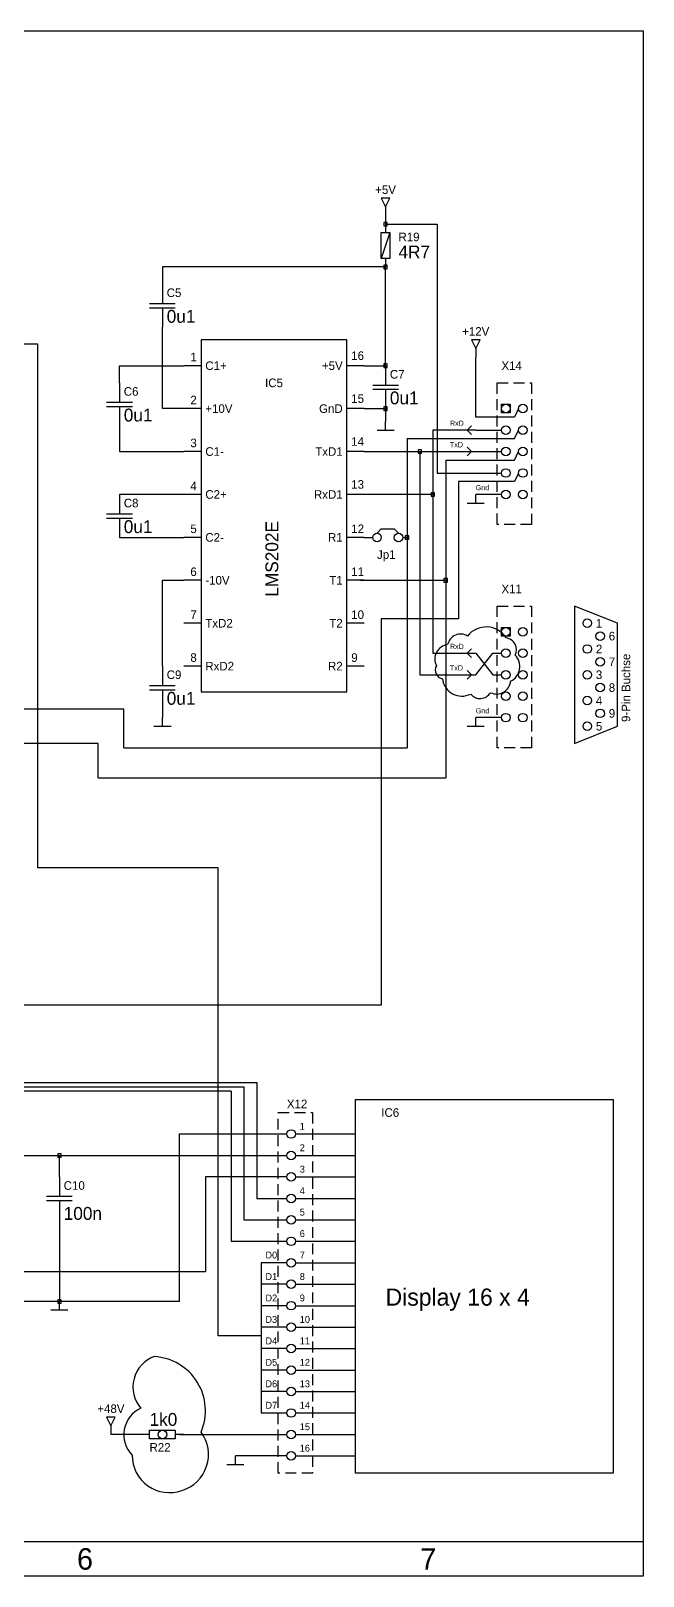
# Model space of a CAD drawing. Extents: x 100 to 385, y 110 to 290.
# Drawn here: x 313.7 to 385, y 110 to 290 of the extents above; entities that cross this region are included whole.
import ezdxf
from ezdxf.enums import TextEntityAlignment as Align

# ---------------------------------------------------------------- set-up
doc = ezdxf.new("R2010")
doc.units = 0
doc.header["$LTSCALE"] = 0.2
for name, pattern in [('SOLID', [0]), ('STRICHLINIE2', [9.525, 6.35, -3.175]), ('VERDECKT', [9.525, 6.35, -3.175])]:
    doc.linetypes.add(name, pattern=pattern)
doc.layers.get('0').update_dxf_attribs({"linetype": 'CONTINUOUS'})
for name, color, linetype in [('_LAYER_1', 7, 'SOLID'), ('RAHMEN', 5, 'CONTINUOUS'), ('Schaltplan', 7, 'CONTINUOUS'), ('ZEICHNUNG', 7, 'CONTINUOUS')]:
    doc.layers.add(name, color=color, linetype=linetype)

# ---------------------------------------------------------------- blocks, each defined once
blk = doc.blocks.new('RAHMEN4Q')
at = {"layer": 'RAHMEN'}
for p, q in [((0, 180), (285, 180)), ((285, 180), (285, 0)), ((285, 4), (4, 4)), ((285, 0), (0, 0))]:
    blk.add_line(p, q, dxfattribs=at)
for s, p in [('6', (219.05, 0.75)), ('7', (259.05, 0.75))]:
    blk.add_text(s, height=2.5, dxfattribs=at).set_placement(p)
blk = doc.blocks.new('MAX202E')
at = {"lineweight": 30}
for p, q in [((2, 3), (2, -38)), ((19, 3), (2, 3)), ((19, -38), (19, 3)), ((2, -38), (19, -38))]:
    blk.add_line(p, q, dxfattribs=at)
for p, q in [((2, 0), (0, 0)), ((21, 0), (19, 0)), ((2, -5), (0, -5)), ((21, -5), (19, -5)), ((2, -10), (0, -10)), ((21, -10), (19, -10)), ((2, -15), (0, -15)), ((21, -15), (19, -15)), ((2, -20), (0, -20)), ((21, -20), (19, -20)), ((2, -25), (0, -25)), ((21, -25), (19, -25)), ((2, -30), (0, -30)), ((21, -30), (19, -30)), ((2, -35), (0, -35)), ((21, -35), (19, -35))]:
    blk.add_line(p, q)
for s, p in [('1', (1.5, 0.5)), ('2', (1.5, -4.5)), ('3', (1.5, -9.5)), ('4', (1.5, -14.5)), ('5', (1.5, -19.5)), ('6', (1.5, -24.5)), ('7', (1.5, -29.5)), ('8', (1.5, -34.5))]:
    blk.add_text(s, height=1).set_placement(p, align=Align.RIGHT)
for s, p in [('C1+', (2.5, 0)), ('+10V', (2.5, -5)), ('C1-', (2.5, -10)), ('C2+', (2.5, -15)), ('C2-', (2.5, -20)), ('-10V', (2.5, -25)), ('TxD2', (2.5, -30)), ('RxD2', (2.5, -35))]:
    blk.add_text(s, height=1).set_placement(p, align=Align.MIDDLE_LEFT)
for s, p in [('+5V', (18.5, 0)), ('GnD', (18.5, -5)), ('TxD1', (18.5, -10)), ('RxD1', (18.5, -15)), ('R1', (18.5, -20)), ('T1', (18.5, -25)), ('T2', (18.5, -30)), ('R2', (18.5, -35))]:
    blk.add_text(s, height=1).set_placement(p, align=Align.MIDDLE_RIGHT)
for s, p in [('16', (19.5, 0.67)), ('15', (19.5, -4.33)), ('14', (19.5, -9.33)), ('13', (19.5, -14.33)), ('12', (19.5, -19.5)), ('11', (19.5, -24.5)), ('10', (19.5, -29.5)), ('9', (19.5, -34.5))]:
    blk.add_text(s, height=1).set_placement(p)
blk.add_attdef('Name', text='', height=1).set_placement((10.5, -2.5), align=Align.CENTER)
blk.add_attdef('Wert', text='', height=1.5, rotation=90).set_placement((11, -22.5), align=Align.CENTER)
blk = doc.blocks.new('C_SENKRECHT')
at = {"layer": 'ZEICHNUNG'}
for p, q in [((0, 5), (0, 2.75)), ((-1.5, 2.75), (1.5, 2.75)), ((-1.5, 2.25), (1.5, 2.25)), ((0, 2.25), (0, 0))]:
    blk.add_line(p, q, dxfattribs=at)
for tag, p, height in [('+', (-1, 3), 1), ('C', (0.5, 3.5), 1), ('100N', (0.5, 0), 1.5)]:
    blk.add_attdef(tag, p, '', height=height, dxfattribs=at)
blk = doc.blocks.new('GND')
at = {"layer": '_LAYER_1'}
blk.add_line((0, -1), (0, 0), dxfattribs=at)
at = {"layer": '_LAYER_1', "lineweight": 30}
blk.add_line((-1, -1), (1, -1), dxfattribs=at)
blk = doc.blocks.new('VERBINDUNG')
at = {"layer": 'ZEICHNUNG'}
for p, q in [((0.2, 0.2), (-0.2, 0.2)), ((-0.2, 0.2), (-0.2, -0.2)), ((0.2, -0.2), (0.2, 0.2)), ((-0.2, -0.2), (0.2, -0.2))]:
    blk.add_line(p, q, dxfattribs=at)
blk = doc.blocks.new('R_SENKRECHT')
at = {"layer": 'ZEICHNUNG'}
for p, q in [((0, 5), (0, 4)), ((0, 1), (0, 0))]:
    blk.add_line(p, q, dxfattribs=at)
blk.add_lwpolyline([(-0.5, 1), (-0.5, 4), (0.5, 4), (0.5, 1)], close=True, dxfattribs=at)
for tag, p, height in [('1K0', (1, 2.5), 1.5), ('RX', (1, 1), 1)]:
    blk.add_attdef(tag, p, '', height=height, dxfattribs=at)
blk = doc.blocks.new('U-plus')
for p, q in [((-0.5, 2), (0, 1)), ((0.5, 2), (-0.5, 2)), ((0, 1), (0.5, 2)), ((0, 1), (0, 0))]:
    blk.add_line(p, q)
blk.add_attdef('U', text='', height=1).set_placement((0, 3), align=Align.MIDDLE)
blk = doc.blocks.new('R_WAAGRECHT')
at = {"layer": 'ZEICHNUNG'}
for p, q in [((-4, 0), (-5, 0)), ((-4, -0.5), (-4, 0.5)), ((-4, 0.5), (-1, 0.5)), ((-1, 0.5), (-1, -0.5)), ((0, 0), (-1, 0)), ((-1, -0.5), (-4, -0.5))]:
    blk.add_line(p, q, dxfattribs=at)
for tag, p, height in [('1K0', (-4, 1), 1.5), ('RX', (-4, -2), 1)]:
    blk.add_attdef(tag, p, '', height=height, dxfattribs=at)

msp = doc.modelspace()

# ---------------------------------------------------------------- linework, layer by layer
at = {"layer": 'Schaltplan'}
for p, q in [((355, 268.5), (355, 267.5)), ((355.5, 266.5), (354.5, 263.5)), ((355, 267.5), (361, 267.5)), ((361, 267.5), (361, 238.5)), ((355, 262.5), (329, 262.5)), ((329, 262.5), (329, 260.5)), ((355, 251), (355, 262.5)), ((329, 246), (329, 255.5)), ((365.5, 245), (365.5, 252)), ((324, 249), (324, 251)), ((324, 251), (331.5, 251)), ((352.5, 251), (355, 251)), ((331.5, 246), (329, 246)), ((352.5, 246), (355, 246)), ((355, 246), (355, 244.5)), ((370, 245), (365.5, 245)), ((370.5, 246), (370, 245)), ((324, 244), (324, 241)), ((365.5, 243.5), (360.5, 243.5)), ((360.5, 243.5), (360.5, 217.5)), ((365, 244), (364.5, 243.5)), ((364.5, 243.5), (365, 243)), ((365.5, 243.5), (368.5, 243.5)), ((370, 242.5), (370.5, 243.5)), ((357.5, 242.5), (357.5, 206.5)), ((357.5, 242.5), (370, 242.5)), ((364.5, 241.5), (365, 241)), ((324, 241), (331.5, 241)), ((352.5, 241), (355, 241)), ((355, 241), (365.5, 241)), ((359, 241), (359, 215)), ((362, 240), (362, 203)), ((362, 240), (370, 240)), ((365, 241), (364.5, 240.5)), ((365.5, 241), (368.5, 241)), ((370, 240), (370.5, 241)), ((361, 238.5), (368.5, 238.5)), ((370.5, 238.5), (370, 237.5)), ((331.5, 236), (324, 236)), ((360.5, 236), (352.5, 236)), ((370, 237.5), (363.5, 237.5)), ((363.5, 237.5), (363.5, 221.5)), ((368.5, 236), (365.5, 236)), ((324, 231), (331.5, 231)), ((352.5, 231), (353.5, 231)), ((354, 231.5), (354.5, 232)), ((354.5, 232), (356, 232)), ((356, 232), (356.5, 231.5)), ((357, 231), (357.5, 231)), ((329, 216), (329, 226)), ((329, 226), (331.5, 226)), ((352, 226), (362, 226)), ((363.5, 221.5), (354.5, 221.5)), ((354.5, 221.5), (354.5, 176.5)), ((377, 223), (377, 207)), ((382, 221), (377, 223)), ((382, 209), (382, 221)), ((365, 218), (364.5, 217.5)), ((360.5, 217.5), (365.5, 217.5)), ((364.5, 217.5), (365, 217)), ((365.5, 217.5), (367.5, 215)), ((365.5, 215), (367.5, 217.5)), ((367.5, 217.5), (368.5, 217.5)), ((359, 215), (365.5, 215)), ((364.5, 215.5), (365, 215)), ((365, 215), (364.5, 214.5)), ((367.5, 215), (368.5, 215)), ((324.5, 211), (275, 211)), ((324.5, 206.5), (324.5, 211)), ((329, 211), (329, 210)), ((368.5, 210), (365.5, 210)), ((377, 207), (382, 209)), ((321.5, 207), (275, 207)), ((321.5, 203), (321.5, 207)), ((324.5, 206.5), (357.5, 206.5)), ((321.5, 203), (362, 203)), ((354.5, 176.5), (243.5, 176.5)), ((240.5, 167.5), (340, 167.5)), ((340, 167.5), (340, 154)), ((337, 166.5), (237, 166.5)), ((246.5, 167), (338.5, 167)), ((337, 166.5), (337, 149)), ((338.5, 167), (338.5, 151.5)), ((331, 142), (331, 161.5)), ((331, 161.5), (343.5, 161.5)), ((344.5, 161.5), (351.5, 161.5)), ((307.5, 159), (343.5, 159)), ((317, 156.5), (317, 159)), ((344.5, 159), (351.5, 159)), ((343.5, 156.5), (334, 156.5)), ((334, 156.5), (334, 145.5)), ((344.5, 156.5), (351.5, 156.5)), ((340, 154), (343.5, 154)), ((344.5, 154), (351.5, 154)), ((317, 151.5), (317, 142)), ((338.5, 151.5), (343.5, 151.5)), ((344.5, 151.5), (351.5, 151.5)), ((337, 149), (343.5, 149)), ((344.5, 149), (351.5, 149)), ((343.5, 146.5), (340.5, 146.5)), ((344.5, 146.5), (351.5, 146.5)), ((308.5, 145.5), (334, 145.5)), ((343.5, 144), (340.5, 144)), ((344.5, 144), (351.5, 144)), ((331, 142), (307.5, 142)), ((343.5, 141.5), (340.5, 141.5)), ((344.5, 141.5), (351.5, 141.5)), ((343.5, 139), (340.5, 139)), ((344.5, 139), (351.5, 139)), ((343.5, 136.5), (340.5, 136.5)), ((344.5, 136.5), (351.5, 136.5)), ((343.5, 134), (340.5, 134)), ((344.5, 134), (351.5, 134)), ((343.5, 131.5), (340.5, 131.5)), ((344.5, 131.5), (351.5, 131.5)), ((340.5, 129), (343.5, 129)), ((344.5, 129), (351.5, 129)), ((326.5, 126.5), (323, 126.5)), ((331, 126.5), (343.5, 126.5)), ((344.5, 126.5), (351.5, 126.5)), ((343.5, 124), (337.5, 124)), ((344.5, 124), (351.5, 124))]:
    msp.add_line(p, q, dxfattribs=at)
at = {"layer": 'Schaltplan', "lineweight": 30}
for p, q in [((314.5, 253.5), (279.5, 253.5)), ((314.5, 192.5), (314.5, 253.5)), ((335.5, 192.5), (314.5, 192.5)), ((335.5, 138), (335.5, 192.5)), ((340.5, 146.5), (340.5, 129)), ((340.5, 138), (335.5, 138))]:
    msp.add_line(p, q, dxfattribs=at)
at = {"layer": 'Schaltplan', "linetype": 'VERDECKT'}
for points in [[(368, 249), (372, 249), (372, 232.5), (368, 232.5)], [(368, 223), (372, 223), (372, 206.5), (368, 206.5)]]:
    msp.add_lwpolyline(points, close=True, dxfattribs=at)
at = {"layer": 'Schaltplan'}
for points in [[(368.5, 246.5), (369.5, 246.5), (369.5, 245.5), (368.5, 245.5)], [(368.5, 220.5), (369.5, 220.5), (369.5, 219.5), (368.5, 219.5)], [(351.5, 165.5), (381.5, 165.5), (381.5, 122), (351.5, 122)]]:
    msp.add_lwpolyline(points, close=True, dxfattribs=at)
at = {"layer": 'Schaltplan', "color": 6}
for points in [[(364.55, 219.51, 0.520567), (362.23, 218.51, 0.520567), (360.93, 216.05, 0.520567), (361.62, 214.52, 0.520567), (364.92, 212.75, 0.520567), (367.22, 212.91, 0.520567), (369.57, 214.26, 0.520567), (370.09, 217.28, 0.520567), (369.04, 219.28, 0.520567)], [(328.04, 135.57, 0.520567), (326.48, 129.55, 0.520567), (325.48, 124.09, 0.520567), (331.27, 119.97, 0.520567), (333.5, 126.77, 0.520567)]]:
    msp.add_lwpolyline(points, format="xyb", close=True, dxfattribs=at)
at = {"layer": 'Schaltplan', "linetype": 'STRICHLINIE2'}
msp.add_lwpolyline([(342.5, 164), (346.5, 164), (346.5, 122), (342.5, 122)], close=True, dxfattribs=at)
at = {"layer": 'Schaltplan'}
for centre in [(369, 246), (371, 246), (369, 243.5), (371, 243.5), (369, 241), (371, 241), (369, 238.5), (371, 238.5), (369, 236), (371, 236), (354, 231), (356.5, 231), (378.5, 221), (369, 220), (371, 220), (380, 219.5), (369, 217.5), (371, 217.5), (378.5, 218), (380, 216.5), (369, 215), (371, 215), (378.5, 215), (369, 212.5), (371, 212.5), (378.5, 212), (380, 213.5), (380, 210.5), (369, 210), (371, 210), (378.5, 209), (344, 161.5), (344, 159), (344, 156.5), (344, 154), (344, 151.5), (344, 149), (344, 146.5), (344, 144), (344, 141.5), (344, 139), (344, 136.5), (344, 134), (344, 131.5), (344, 129), (329, 126.5), (344, 126.5), (344, 124)]:
    msp.add_circle(centre, 0.5, dxfattribs=at)

# ---------------------------------------------------------------- block references
at = {"layer": 'RAHMEN', "lineweight": 40}
msp.add_blockref('RAHMEN4Q', (100, 110), dxfattribs=at)
at = {"layer": 'Schaltplan'}
for name, p, values in [('U-plus', (355, 268.5), {'U': '+5V'}), ('MAX202E', (331.5, 251), {'Wert': 'LMS202E', 'Name': 'IC5'}), ('U-plus', (365.5, 252), {'U': '+12V'}), ('R_WAAGRECHT', (331.5, 126.5), {'RX': 'R22', '1K0': '1k0'})]:
    msp.add_blockref(name, p, dxfattribs=at).add_auto_attribs(values)
ref = msp.add_blockref('R_SENKRECHT', (355, 262.5), dxfattribs=at)
ref.add_attrib('RX', 'R19', (356.5, 265.5), dxfattribs={"layer": 'ZEICHNUNG', "height": 1})
ref.add_attrib('1K0', '4R7', (356.5, 263.5), dxfattribs={"layer": 'ZEICHNUNG', "height": 1.5})
for name, p in [('VERBINDUNG', (355, 267.5)), ('VERBINDUNG', (355, 267.5)), ('VERBINDUNG', (355, 262.5)), ('VERBINDUNG', (355, 262.5)), ('VERBINDUNG', (355, 251)), ('VERBINDUNG', (355, 251)), ('VERBINDUNG', (355, 246)), ('VERBINDUNG', (355, 246)), ('GND', (355, 244.5)), ('VERBINDUNG', (359, 241)), ('VERBINDUNG', (359, 241)), ('VERBINDUNG', (360.5, 236)), ('VERBINDUNG', (360.5, 236)), ('GND', (365.5, 236)), ('VERBINDUNG', (357.5, 231)), ('VERBINDUNG', (357.5, 231)), ('VERBINDUNG', (362, 226)), ('VERBINDUNG', (362, 226)), ('GND', (329, 210)), ('GND', (365.5, 210)), ('VERBINDUNG', (317, 159)), ('VERBINDUNG', (317, 142)), ('GND', (317, 142)), ('GND', (337.5, 124))]:
    msp.add_blockref(name, p, dxfattribs=at)
ref = msp.add_blockref('C_SENKRECHT', (329, 255.5), dxfattribs=at)
ref.add_attrib('100N', '0u1', (329.5, 256), dxfattribs={"layer": 'ZEICHNUNG', "height": 1.5})
ref.add_attrib('C', 'C5', (329.5, 259), dxfattribs={"layer": 'ZEICHNUNG', "height": 1})
ref = msp.add_blockref('C_SENKRECHT', (355, 246), dxfattribs=at)
ref.add_attrib('100N', '0u1', (355.5, 246.5), dxfattribs={"layer": 'ZEICHNUNG', "height": 1.5})
ref.add_attrib('C', 'C7', (355.5, 249.5), dxfattribs={"layer": 'ZEICHNUNG', "height": 1})
ref = msp.add_blockref('C_SENKRECHT', (324, 244), dxfattribs=at)
ref.add_attrib('100N', '0u1', (324.5, 244.5), dxfattribs={"layer": 'ZEICHNUNG', "height": 1.5})
ref.add_attrib('C', 'C6', (324.5, 247.5), dxfattribs={"layer": 'ZEICHNUNG', "height": 1})
ref = msp.add_blockref('C_SENKRECHT', (324, 231), dxfattribs=at)
ref.add_attrib('100N', '0u1', (324.5, 231.5), dxfattribs={"layer": 'ZEICHNUNG', "height": 1.5})
ref.add_attrib('C', 'C8', (324.5, 234.5), dxfattribs={"layer": 'ZEICHNUNG', "height": 1})
ref = msp.add_blockref('C_SENKRECHT', (329, 211), dxfattribs=at)
ref.add_attrib('100N', '0u1', (329.5, 211.5), dxfattribs={"layer": 'ZEICHNUNG', "height": 1.5})
ref.add_attrib('C', 'C9', (329.5, 214.5), dxfattribs={"layer": 'ZEICHNUNG', "height": 1})
ref = msp.add_blockref('C_SENKRECHT', (317, 151.5), dxfattribs=at)
ref.add_attrib('100N', '100n', (317.5, 151.5), dxfattribs={"layer": 'ZEICHNUNG', "height": 1.5})
ref.add_attrib('C', 'C10', (317.5, 155), dxfattribs={"layer": 'ZEICHNUNG', "height": 1})
at = {"layer": 'Schaltplan', "lineweight": 30}
msp.add_blockref('U-plus', (323, 126.5), dxfattribs=at).add_auto_attribs({'U': '+48V'})

# ---------------------------------------------------------------- texts
at = {"layer": 'Schaltplan'}
for s, height, p in [('X14', 1, (368.5, 250.5)), ('RxD', 0.6, (362.5, 244)), ('TxD', 0.6, (362.5, 241.5)), ('Gnd', 0.6, (365.5, 236.5)), ('Jp1', 1, (354, 228.5)), ('X11', 1, (368.5, 224.5)), ('1', 1, (379.5, 220.5)), ('6', 1, (381, 219)), ('RxD', 0.6, (362.5, 218)), ('2', 1, (379.5, 217.5)), ('TxD', 0.6, (362.5, 215.5)), ('7', 1, (381, 216)), ('3', 1, (379.5, 214.5)), ('4', 1, (379.5, 211.5)), ('8', 1, (381, 213)), ('Gnd', 0.6, (365.5, 210.5)), ('9', 1, (381, 210)), ('5', 1, (379.5, 208.5)), ('X12', 1, (343.5, 164.5)), ('IC6', 1, (354.5, 163.5)), ('1', 0.8, (345, 162)), ('2', 0.8, (345, 159.5)), ('3', 0.8, (345, 157)), ('4', 0.8, (345, 154.5)), ('5', 0.8, (345, 152)), ('6', 0.8, (345, 149.5)), ('D0', 0.8, (341, 147)), ('7', 0.8, (345, 147)), ('D1', 0.8, (341, 144.5)), ('8', 0.8, (345, 144.5)), ('D2', 0.8, (341, 142)), ('9', 0.8, (345, 142)), ('Display 16 x 4', 2, (355, 141.5)), ('D3', 0.8, (341, 139.5)), ('10', 0.8, (345, 139.5)), ('D4', 0.8, (341, 137)), ('11', 0.8, (345, 137)), ('D5', 0.8, (341, 134.5)), ('12', 0.8, (345, 134.5)), ('D6', 0.8, (341, 132)), ('13', 0.8, (345, 132)), ('D7', 0.8, (341, 129.5)), ('14', 0.8, (345, 129.5)), ('15', 0.8, (345, 127)), ('16', 0.8, (345, 124.5))]:
    msp.add_text(s, height=height, dxfattribs=at).set_placement(p)
msp.add_text('9-Pin Buchse', height=1, rotation=90, dxfattribs=at).set_placement((383.5, 209.5))

doc.saveas('drawing.dxf')
